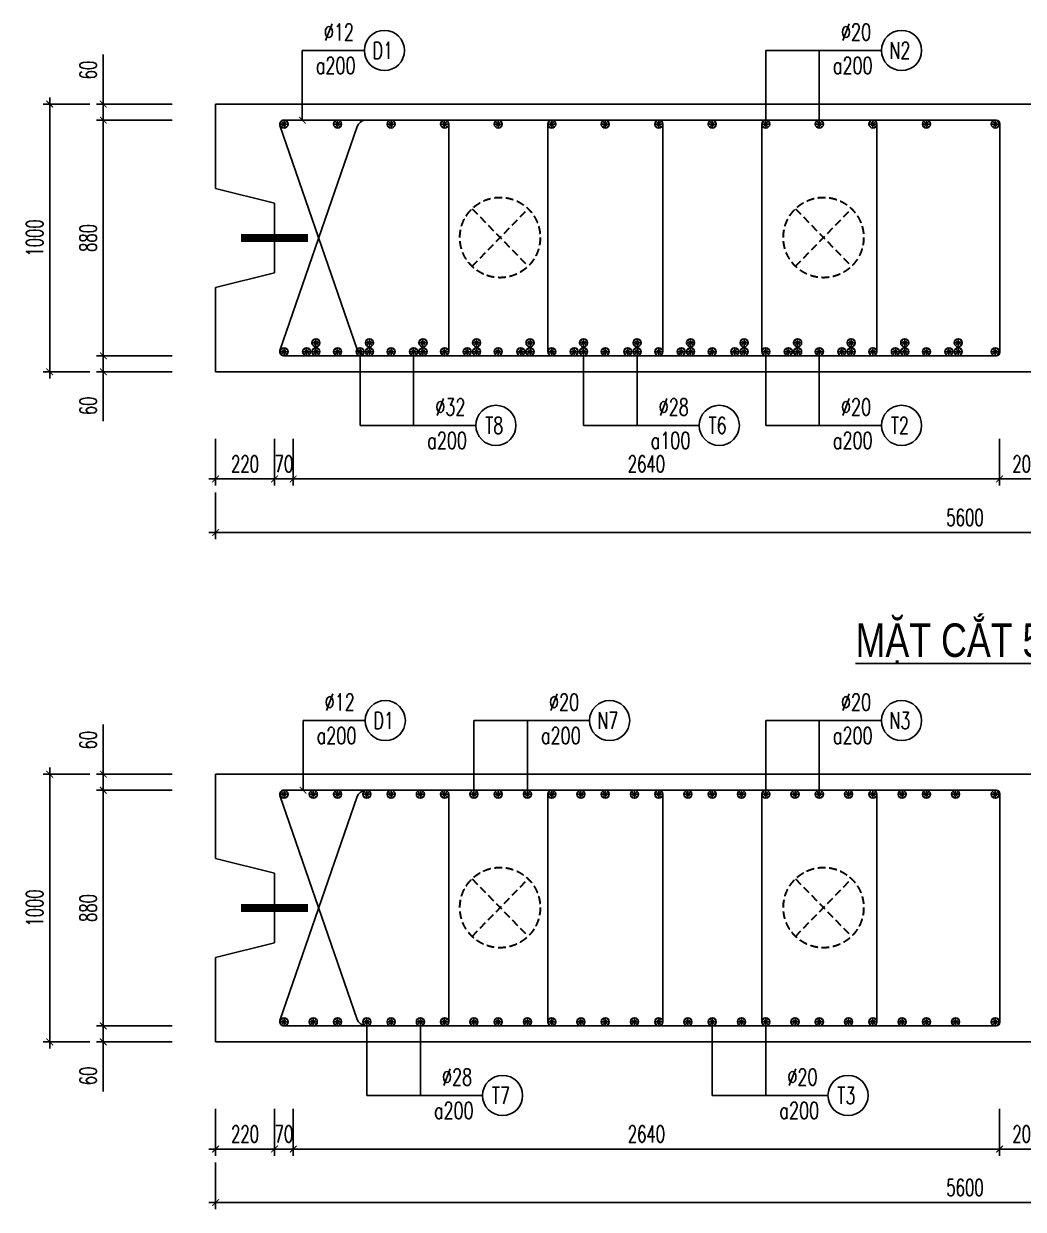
# Model space of a CAD drawing. Header units: millimetres. Extents: x -143483 to 1166745, y -1448440 to -1202244.
# Drawn here: x 76165 to 91106, y -1264091 to -1246380 of the extents above; entities that cross this region are included whole.
import ezdxf
from ezdxf.enums import TextEntityAlignment as Align

# ---------------------------------------------------------------- set-up
doc = ezdxf.new("R2010")
doc.units = ezdxf.units.MM
doc.header["$LTSCALE"] = 30
doc.header["$PDMODE"] = 3
doc.linetypes.add('DASHED', pattern=[19.05, 12.7, -6.35])
doc.layers.get('0').update_dxf_attribs({"lineweight": 9})
doc.layers.get('Defpoints').update_dxf_attribs({"lineweight": 9})
for name, color, linetype in [('ccu11-Cotthep', 9, 'Continuous'), ('ccu11-Dim', 8, 'Continuous'), ('ccu11-Text', 31, 'Continuous'), ('ccu11-Thay', 7, 'Continuous'), ('ccu11-Thep', 4, 'Continuous'), ('ccu11-Thep doc', 4, 'Continuous'), ('ccu11-Thepdai', 6, 'Continuous')]:
    doc.layers.add(name, color=color, linetype=linetype)
doc.layers.add('ccu11-Khuat', color=9, linetype='DASHED', lineweight=30)
doc.layers.add('Vicom_thep doc', color=1, linetype='Continuous', lineweight=35)
doc.styles.add('ccu11-dim', font='vnsimli.shx', dxfattribs={"width": 0.65, "bigfont": 'bigfont.shx'})
doc.styles.add('ccu11-VnAvH-B', font='VHAVANB.TTF')
doc.styles.add('ccu11-vnsimple', font='vnsimple.shx', dxfattribs={"bigfont": 'bigfont.shx'})
doc.styles.add('ccu11_simli', font='vnsimli.shx', dxfattribs={"width": 0.8})
doc.dimstyles.new('ccu11-100', dxfattribs={"dimscale": 100, "dimtxt": 2.5, "dimasz": 1, "dimexe": 1, "dimexo": 2, "dimgap": 1, "dimtad": 1, "dimdec": 0, "dimdsep": 46, "dimtxsty": 'ccu11-dim', "dimblk": 'ARCHTICK', "dimcen": -1, "dimdle": 1, "dimclrd": 256, "dimclre": 256, "dimclrt": 3, "dimadec": 0, "dimazin": 2, "dimtfac": 0.1, "dimtdec": 0, "dimtmove": 0, "dimatfit": 1, "dimldrblk": 'ARCHTICK', "dimfxl": 0, "dimtvp": 0.833333, "dimtolj": 1, "dimtzin": 12, "dimarcsym": 0})
doc.dimstyles.new('ccu11-100x4', dxfattribs={"dimscale": 100, "dimtxt": 2.5, "dimasz": 1, "dimexe": 1, "dimexo": 2, "dimgap": 1, "dimtad": 1, "dimdec": 0, "dimlfac": 0.25, "dimdsep": 46, "dimtxsty": 'ccu11-dim', "dimblk": 'ARCHTICK', "dimcen": -1, "dimdle": 1, "dimclrd": 256, "dimclre": 256, "dimclrt": 3, "dimadec": 0, "dimazin": 2, "dimtfac": 0.1, "dimtdec": 0, "dimtmove": 0, "dimatfit": 1, "dimldrblk": 'ARCHTICK', "dimfxl": 0, "dimtvp": 0.833333, "dimtolj": 1, "dimtzin": 12, "dimarcsym": 0})

# ---------------------------------------------------------------- blocks, each defined once
blk = doc.blocks.new('_ARCHTICK')
at = {"color": 0, "linetype": 'ByBlock', "const_width": 0.15}
blk.add_lwpolyline([(-0.5, -0.5), (0.5, 0.5)], dxfattribs=at)
blk = doc.blocks.new('*D2368')
at = {"layer": 'ccu11-Dim', "linetype": 'ByBlock', "lineweight": -2, "ltscale": 30, "transparency": 16777216}
for p, q in [((77354, -1247581), (77354, -1246841)), ((78382, -1247581), (77254, -1247581)), ((77354, -1247821), (77354, -1247581)), ((78382, -1247821), (77254, -1247821)), ((77354, -1247821), (77354, -1247921))]:
    blk.add_line(p, q, dxfattribs=at)
at = {"layer": 'Defpoints', "color": 0, "linetype": 'ByBlock', "ltscale": 30, "transparency": 16777216}
for p in [(78582, -1247581), (77354, -1247821), (78582, -1247821)]:
    blk.add_point(p, dxfattribs=at)
at = {"layer": 'ccu11-Dim', "linetype": 'ByBlock', "lineweight": -2, "ltscale": 30, "transparency": 16777216, "xscale": 100, "yscale": 100, "zscale": 100}
for p, rotation in [((77354, -1247581), 270), ((77354, -1247821), 90)]:
    blk.add_blockref('_ARCHTICK', p, dxfattribs=dict(at, rotation=rotation))
at = {"layer": 'ccu11-Dim', "color": 3, "linetype": 'ByBlock', "ltscale": 30, "transparency": 16777216, "insert": (77129, -1247073), "char_height": 250, "attachment_point": 5, "rotation": 90, "style": 'ccu11-dim'}
blk.add_mtext('\\A1;60', dxfattribs=at)
blk = doc.blocks.new('*D2369')
at = {"layer": 'ccu11-Dim', "linetype": 'ByBlock', "lineweight": -2, "ltscale": 30, "transparency": 16777216}
for p, q in [((78382, -1247821), (77254, -1247821)), ((77354, -1247721), (77354, -1251441)), ((78382, -1251341), (77254, -1251341))]:
    blk.add_line(p, q, dxfattribs=at)
at = {"layer": 'Defpoints', "color": 0, "linetype": 'ByBlock', "ltscale": 30, "transparency": 16777216}
for p in [(78582, -1247821), (77354, -1251341), (78582, -1251341)]:
    blk.add_point(p, dxfattribs=at)
at = {"layer": 'ccu11-Dim', "linetype": 'ByBlock', "lineweight": -2, "ltscale": 30, "transparency": 16777216, "xscale": 100, "yscale": 100, "zscale": 100}
for p, rotation in [((77354, -1247821), 90), ((77354, -1251341), 270)]:
    blk.add_blockref('_ARCHTICK', p, dxfattribs=dict(at, rotation=rotation))
at = {"layer": 'ccu11-Dim', "color": 3, "linetype": 'ByBlock', "ltscale": 30, "transparency": 16777216, "insert": (77129, -1249581), "char_height": 250, "attachment_point": 5, "rotation": 90, "style": 'ccu11-dim'}
blk.add_mtext('\\A1;880', dxfattribs=at)
blk = doc.blocks.new('*D2370')
at = {"layer": 'ccu11-Dim', "linetype": 'ByBlock', "lineweight": -2, "ltscale": 30, "transparency": 16777216}
for p, q in [((77354, -1251341), (77354, -1251241)), ((78382, -1251341), (77254, -1251341)), ((77354, -1251341), (77354, -1251581)), ((78382, -1251581), (77254, -1251581)), ((77354, -1251581), (77354, -1252320))]:
    blk.add_line(p, q, dxfattribs=at)
at = {"layer": 'Defpoints', "color": 0, "linetype": 'ByBlock', "ltscale": 30, "transparency": 16777216}
for p in [(77354, -1251341), (78582, -1251341), (78582, -1251581)]:
    blk.add_point(p, dxfattribs=at)
at = {"layer": 'ccu11-Dim', "linetype": 'ByBlock', "lineweight": -2, "ltscale": 30, "transparency": 16777216, "xscale": 100, "yscale": 100, "zscale": 100}
for p, rotation in [((77354, -1251341), 270), ((77354, -1251581), 90)]:
    blk.add_blockref('_ARCHTICK', p, dxfattribs=dict(at, rotation=rotation))
at = {"layer": 'ccu11-Dim', "color": 3, "linetype": 'ByBlock', "ltscale": 30, "transparency": 16777216, "insert": (77129, -1252089), "char_height": 250, "attachment_point": 5, "rotation": 90, "style": 'ccu11-dim'}
blk.add_mtext('\\A1;60', dxfattribs=at)
blk = doc.blocks.new('*D2371')
at = {"layer": 'ccu11-Dim', "linetype": 'ByBlock', "lineweight": -2, "ltscale": 30, "transparency": 16777216}
for p, q in [((76554, -1247481), (76554, -1251681)), ((77154, -1247581), (76454, -1247581)), ((77154, -1251581), (76454, -1251581))]:
    blk.add_line(p, q, dxfattribs=at)
at = {"layer": 'Defpoints', "color": 0, "linetype": 'ByBlock', "ltscale": 30, "transparency": 16777216}
for p in [(77354, -1247581), (76554, -1251581), (77354, -1251581)]:
    blk.add_point(p, dxfattribs=at)
at = {"layer": 'ccu11-Dim', "linetype": 'ByBlock', "lineweight": -2, "ltscale": 30, "transparency": 16777216, "xscale": 100, "yscale": 100, "zscale": 100}
for p, rotation in [((76554, -1247581), 90), ((76554, -1251581), 270)]:
    blk.add_blockref('_ARCHTICK', p, dxfattribs=dict(at, rotation=rotation))
at = {"layer": 'ccu11-Dim', "color": 3, "linetype": 'ByBlock', "ltscale": 30, "transparency": 16777216, "insert": (76329, -1249581), "char_height": 250, "attachment_point": 5, "rotation": 90, "style": 'ccu11-dim'}
blk.add_mtext('\\A1;1000', dxfattribs=at)
blk = doc.blocks.new('*D2373')
at = {"layer": 'ccu11-Dim', "linetype": 'ByBlock', "lineweight": -2, "ltscale": 30, "transparency": 16777216}
for p, q in [((79034, -1253381), (79034, -1254081)), ((101434, -1253381), (101434, -1254081)), ((78934, -1253981), (101534, -1253981))]:
    blk.add_line(p, q, dxfattribs=at)
at = {"layer": 'Defpoints', "color": 0, "linetype": 'ByBlock', "ltscale": 30, "transparency": 16777216}
for p in [(79034, -1253181), (101434, -1253181), (101434, -1253981)]:
    blk.add_point(p, dxfattribs=at)
at = {"layer": 'ccu11-Dim', "linetype": 'ByBlock', "lineweight": -2, "ltscale": 30, "transparency": 16777216, "xscale": 100, "yscale": 100, "zscale": 100, "rotation": 180}
blk.add_blockref('_ARCHTICK', (79034, -1253981), dxfattribs=at)
at = {"layer": 'ccu11-Dim', "linetype": 'ByBlock', "lineweight": -2, "ltscale": 30, "transparency": 16777216, "xscale": 100, "yscale": 100, "zscale": 100}
blk.add_blockref('_ARCHTICK', (101434, -1253981), dxfattribs=at)
at = {"layer": 'ccu11-Dim', "color": 3, "linetype": 'ByBlock', "ltscale": 30, "transparency": 16777216, "insert": (90234, -1253756), "char_height": 250, "attachment_point": 5, "style": 'ccu11-dim'}
blk.add_mtext('\\A1;5600', dxfattribs=at)
blk = doc.blocks.new('*D2375')
at = {"layer": 'ccu11-Dim', "linetype": 'ByBlock', "lineweight": -2, "ltscale": 30, "transparency": 16777216}
for p, q in [((90752, -1252581), (90752, -1253281)), ((91552, -1252581), (91552, -1253281)), ((90652, -1253181), (91652, -1253181))]:
    blk.add_line(p, q, dxfattribs=at)
at = {"layer": 'Defpoints', "color": 0, "linetype": 'ByBlock', "ltscale": 30, "transparency": 16777216}
for p in [(90752, -1252381), (91552, -1252381), (91552, -1253181)]:
    blk.add_point(p, dxfattribs=at)
at = {"layer": 'ccu11-Dim', "linetype": 'ByBlock', "lineweight": -2, "ltscale": 30, "transparency": 16777216, "xscale": 100, "yscale": 100, "zscale": 100, "rotation": 180}
blk.add_blockref('_ARCHTICK', (90752, -1253181), dxfattribs=at)
at = {"layer": 'ccu11-Dim', "linetype": 'ByBlock', "lineweight": -2, "ltscale": 30, "transparency": 16777216, "xscale": 100, "yscale": 100, "zscale": 100}
blk.add_blockref('_ARCHTICK', (91552, -1253181), dxfattribs=at)
at = {"layer": 'ccu11-Dim', "color": 3, "linetype": 'ByBlock', "ltscale": 30, "transparency": 16777216, "insert": (91152, -1252956), "char_height": 250, "attachment_point": 5, "style": 'ccu11-dim'}
blk.add_mtext('\\A1;200', dxfattribs=at)
blk = doc.blocks.new('SHD')
at = {"layer": 'ccu11-Cotthep'}
blk.add_circle((300, 0), 300, dxfattribs=at)
at = {"layer": 'ccu11-Cotthep', "color": 31, "style": 'ccu11_simli', "width": 0.8}
blk.add_attdef('DK', text='', height=250, dxfattribs=at).set_placement((-101, 65), align=Align.BOTTOM_RIGHT)
blk.add_attdef('KH', text='', height=250, dxfattribs=at).set_placement((300, 0), align=Align.MIDDLE)
blk.add_attdef('KC', text='', height=250, dxfattribs=at).set_placement((-101, -142), align=Align.TOP_RIGHT)
blk = doc.blocks.new('ccu11_block_thep')
at = {"layer": 'ccu11-Thep', "color": 3}
for p, q in [((-0.4, 0), (0.4, 0)), ((-0.28, 0.28), (0.28, -0.28)), ((0.28, 0.28), (-0.28, -0.28)), ((0, 0.4), (0, -0.4))]:
    blk.add_line(p, q, dxfattribs=at)
at = {"layer": 'ccu11-Thep', "color": 1, "const_width": 0.0667}
blk.add_lwpolyline([(-0.4, 0, 1), (0.4, 0, 1), (-0.4, 0, 1)], format="xyb", dxfattribs=at)
at = {"layer": 'ccu11-Thep', "color": 1}
blk.add_circle((0, 0), 0.4, dxfattribs=at)
blk = doc.blocks.new('*U2181')
at = {"layer": 'Vicom_thep doc', "xscale": -150, "yscale": 150, "zscale": 150, "rotation": 180}
blk.add_blockref('ccu11_block_thep', (0, 0), dxfattribs=at)
blk = doc.blocks.new('*U2182')
at = {"layer": 'ccu11-Thep doc', "color": 0, "linetype": 'ByBlock', "lineweight": -2, "transparency": 16777216}
for p in [(0, 0), (800, 0), (1600, 0), (2400, 0), (3200, 0), (4000, 0), (4800, 0), (5600, 0), (6400, 0), (7200, 0), (8000, 0), (8800, 0), (9600, 0)]:
    blk.add_blockref('*U2181', p, dxfattribs=at)
blk = doc.blocks.new('*U2161')
at = {"layer": 'Vicom_thep doc', "xscale": -150, "yscale": 150, "zscale": 150, "rotation": 180}
blk.add_blockref('ccu11_block_thep', (0, 0), dxfattribs=at)
blk = doc.blocks.new('*U2162')
at = {"layer": 'ccu11-Thep doc', "color": 0, "linetype": 'ByBlock', "lineweight": -2, "transparency": 16777216}
for p in [(0, 0), (800, 0), (1600, 0), (2400, 0), (3200, 0), (4000, 0), (4800, 0), (5600, 0), (6400, 0), (7200, 0), (8000, 0), (8800, 0), (9600, 0)]:
    blk.add_blockref('*U2161', p, dxfattribs=at)
blk = doc.blocks.new('*D2346')
at = {"layer": 'ccu11-Dim', "linetype": 'ByBlock', "lineweight": -2, "ltscale": 30, "transparency": 16777216}
for p, q in [((77354, -1257591), (77354, -1256851)), ((78382, -1257591), (77254, -1257591)), ((77354, -1257831), (77354, -1257591)), ((78382, -1257831), (77254, -1257831)), ((77354, -1257831), (77354, -1257931))]:
    blk.add_line(p, q, dxfattribs=at)
at = {"layer": 'Defpoints', "color": 0, "linetype": 'ByBlock', "ltscale": 30, "transparency": 16777216}
for p in [(78582, -1257591), (77354, -1257831), (78582, -1257831)]:
    blk.add_point(p, dxfattribs=at)
at = {"layer": 'ccu11-Dim', "linetype": 'ByBlock', "lineweight": -2, "ltscale": 30, "transparency": 16777216, "xscale": 100, "yscale": 100, "zscale": 100}
for p, rotation in [((77354, -1257591), 270), ((77354, -1257831), 90)]:
    blk.add_blockref('_ARCHTICK', p, dxfattribs=dict(at, rotation=rotation))
at = {"layer": 'ccu11-Dim', "color": 3, "linetype": 'ByBlock', "ltscale": 30, "transparency": 16777216, "insert": (77129, -1257083), "char_height": 250, "attachment_point": 5, "rotation": 90, "style": 'ccu11-dim'}
blk.add_mtext('\\A1;60', dxfattribs=at)
blk = doc.blocks.new('*D2347')
at = {"layer": 'ccu11-Dim', "linetype": 'ByBlock', "lineweight": -2, "ltscale": 30, "transparency": 16777216}
for p, q in [((77354, -1257731), (77354, -1261451)), ((78382, -1257831), (77254, -1257831)), ((78382, -1261351), (77254, -1261351))]:
    blk.add_line(p, q, dxfattribs=at)
at = {"layer": 'Defpoints', "color": 0, "linetype": 'ByBlock', "ltscale": 30, "transparency": 16777216}
for p in [(78582, -1257831), (77354, -1261351), (78582, -1261351)]:
    blk.add_point(p, dxfattribs=at)
at = {"layer": 'ccu11-Dim', "linetype": 'ByBlock', "lineweight": -2, "ltscale": 30, "transparency": 16777216, "xscale": 100, "yscale": 100, "zscale": 100}
for p, rotation in [((77354, -1257831), 90), ((77354, -1261351), 270)]:
    blk.add_blockref('_ARCHTICK', p, dxfattribs=dict(at, rotation=rotation))
at = {"layer": 'ccu11-Dim', "color": 3, "linetype": 'ByBlock', "ltscale": 30, "transparency": 16777216, "insert": (77129, -1259591), "char_height": 250, "attachment_point": 5, "rotation": 90, "style": 'ccu11-dim'}
blk.add_mtext('\\A1;880', dxfattribs=at)
blk = doc.blocks.new('*D2348')
at = {"layer": 'ccu11-Dim', "linetype": 'ByBlock', "lineweight": -2, "ltscale": 30, "transparency": 16777216}
for p, q in [((78382, -1261351), (77254, -1261351)), ((77354, -1261351), (77354, -1261251)), ((77354, -1261351), (77354, -1261591)), ((78382, -1261591), (77254, -1261591)), ((77354, -1261591), (77354, -1262330))]:
    blk.add_line(p, q, dxfattribs=at)
at = {"layer": 'Defpoints', "color": 0, "linetype": 'ByBlock', "ltscale": 30, "transparency": 16777216}
for p in [(77354, -1261351), (78582, -1261351), (78582, -1261591)]:
    blk.add_point(p, dxfattribs=at)
at = {"layer": 'ccu11-Dim', "linetype": 'ByBlock', "lineweight": -2, "ltscale": 30, "transparency": 16777216, "xscale": 100, "yscale": 100, "zscale": 100}
for p, rotation in [((77354, -1261351), 270), ((77354, -1261591), 90)]:
    blk.add_blockref('_ARCHTICK', p, dxfattribs=dict(at, rotation=rotation))
at = {"layer": 'ccu11-Dim', "color": 3, "linetype": 'ByBlock', "ltscale": 30, "transparency": 16777216, "insert": (77129, -1262098), "char_height": 250, "attachment_point": 5, "rotation": 90, "style": 'ccu11-dim'}
blk.add_mtext('\\A1;60', dxfattribs=at)
blk = doc.blocks.new('*D2349')
at = {"layer": 'ccu11-Dim', "linetype": 'ByBlock', "lineweight": -2, "ltscale": 30, "transparency": 16777216}
for p, q in [((77154, -1257591), (76454, -1257591)), ((76554, -1257491), (76554, -1261691)), ((77154, -1261591), (76454, -1261591))]:
    blk.add_line(p, q, dxfattribs=at)
at = {"layer": 'Defpoints', "color": 0, "linetype": 'ByBlock', "ltscale": 30, "transparency": 16777216}
for p in [(77354, -1257591), (76554, -1261591), (77354, -1261591)]:
    blk.add_point(p, dxfattribs=at)
at = {"layer": 'ccu11-Dim', "linetype": 'ByBlock', "lineweight": -2, "ltscale": 30, "transparency": 16777216, "xscale": 100, "yscale": 100, "zscale": 100}
for p, rotation in [((76554, -1257591), 90), ((76554, -1261591), 270)]:
    blk.add_blockref('_ARCHTICK', p, dxfattribs=dict(at, rotation=rotation))
at = {"layer": 'ccu11-Dim', "color": 3, "linetype": 'ByBlock', "ltscale": 30, "transparency": 16777216, "insert": (76329, -1259591), "char_height": 250, "attachment_point": 5, "rotation": 90, "style": 'ccu11-dim'}
blk.add_mtext('\\A1;1000', dxfattribs=at)
blk = doc.blocks.new('*D2351')
at = {"layer": 'ccu11-Dim', "linetype": 'ByBlock', "lineweight": -2, "ltscale": 30, "transparency": 16777216}
for p, q in [((79034, -1263391), (79034, -1264091)), ((101434, -1263391), (101434, -1264091)), ((78934, -1263991), (101534, -1263991))]:
    blk.add_line(p, q, dxfattribs=at)
at = {"layer": 'Defpoints', "color": 0, "linetype": 'ByBlock', "ltscale": 30, "transparency": 16777216}
for p in [(79034, -1263191), (101434, -1263191), (101434, -1263991)]:
    blk.add_point(p, dxfattribs=at)
at = {"layer": 'ccu11-Dim', "linetype": 'ByBlock', "lineweight": -2, "ltscale": 30, "transparency": 16777216, "xscale": 100, "yscale": 100, "zscale": 100, "rotation": 180}
blk.add_blockref('_ARCHTICK', (79034, -1263991), dxfattribs=at)
at = {"layer": 'ccu11-Dim', "linetype": 'ByBlock', "lineweight": -2, "ltscale": 30, "transparency": 16777216, "xscale": 100, "yscale": 100, "zscale": 100}
blk.add_blockref('_ARCHTICK', (101434, -1263991), dxfattribs=at)
at = {"layer": 'ccu11-Dim', "color": 3, "linetype": 'ByBlock', "ltscale": 30, "transparency": 16777216, "insert": (90234, -1263766), "char_height": 250, "attachment_point": 5, "style": 'ccu11-dim'}
blk.add_mtext('\\A1;5600', dxfattribs=at)
blk = doc.blocks.new('*D2353')
at = {"layer": 'ccu11-Dim', "linetype": 'ByBlock', "lineweight": -2, "ltscale": 30, "transparency": 16777216}
for p, q in [((90752, -1262591), (90752, -1263291)), ((91552, -1262591), (91552, -1263291)), ((90652, -1263191), (91652, -1263191))]:
    blk.add_line(p, q, dxfattribs=at)
at = {"layer": 'Defpoints', "color": 0, "linetype": 'ByBlock', "ltscale": 30, "transparency": 16777216}
for p in [(90752, -1262391), (91552, -1262391), (91552, -1263191)]:
    blk.add_point(p, dxfattribs=at)
at = {"layer": 'ccu11-Dim', "linetype": 'ByBlock', "lineweight": -2, "ltscale": 30, "transparency": 16777216, "xscale": 100, "yscale": 100, "zscale": 100, "rotation": 180}
blk.add_blockref('_ARCHTICK', (90752, -1263191), dxfattribs=at)
at = {"layer": 'ccu11-Dim', "linetype": 'ByBlock', "lineweight": -2, "ltscale": 30, "transparency": 16777216, "xscale": 100, "yscale": 100, "zscale": 100}
blk.add_blockref('_ARCHTICK', (91552, -1263191), dxfattribs=at)
at = {"layer": 'ccu11-Dim', "color": 3, "linetype": 'ByBlock', "ltscale": 30, "transparency": 16777216, "insert": (91152, -1262966), "char_height": 250, "attachment_point": 5, "style": 'ccu11-dim'}
blk.add_mtext('\\A1;200', dxfattribs=at)
blk = doc.blocks.new('*U2169')
at = {"layer": 'Vicom_thep doc', "xscale": -150, "yscale": 150, "zscale": 150, "rotation": 180}
blk.add_blockref('ccu11_block_thep', (0, 0), dxfattribs=at)
blk = doc.blocks.new('*U2170')
at = {"layer": 'ccu11-Thep doc', "color": 0, "linetype": 'ByBlock', "lineweight": -2, "transparency": 16777216}
for p in [(0, 0), (800, 0), (1600, 0), (2400, 0), (3200, 0), (4000, 0), (4800, 0), (5600, 0), (6400, 0), (7200, 0), (8000, 0), (8800, 0), (9600, 0)]:
    blk.add_blockref('*U2169', p, dxfattribs=at)
blk = doc.blocks.new('*U2185')
at = {"layer": 'Vicom_thep doc', "xscale": -150, "yscale": 150, "zscale": 150, "rotation": 180}
blk.add_blockref('ccu11_block_thep', (0, 0), dxfattribs=at)
blk = doc.blocks.new('*U2186')
at = {"layer": 'ccu11-Thep doc', "color": 0, "linetype": 'ByBlock', "lineweight": -2, "transparency": 16777216}
for p in [(0, 0), (800, 0), (1600, 0), (2400, 0), (3200, 0), (4000, 0), (4800, 0), (5600, 0), (6400, 0), (7200, 0), (8000, 0), (8800, 0), (9600, 0)]:
    blk.add_blockref('*U2185', p, dxfattribs=at)
blk = doc.blocks.new('*U2205')
at = {"layer": 'Vicom_thep doc', "xscale": -150, "yscale": 150, "zscale": 150, "rotation": 180}
blk.add_blockref('ccu11_block_thep', (0, 0), dxfattribs=at)
blk = doc.blocks.new('*U2206')
at = {"layer": 'ccu11-Thep doc', "color": 0, "linetype": 'ByBlock', "lineweight": -2, "transparency": 16777216}
for p in [(0, 0), (800, 0), (1600, 0), (2400, 0), (3200, 0), (4000, 0), (4800, 0), (5600, 0), (6400, 0), (7200, 0), (8000, 0), (8800, 0), (9600, 0)]:
    blk.add_blockref('*U2205', p, dxfattribs=at)
blk = doc.blocks.new('MCT')
at = {"ltscale": 0.005}
for p, q in [((-0.49, 0), (0.49, 0)), ((0.35, -0.35), (-0.35, 0.35)), ((-0.35, -0.35), (0.35, 0.35)), ((0, -0.49), (0, 0.49))]:
    blk.add_line(p, q, dxfattribs=at)
blk.add_circle((0, 0), 0.492, dxfattribs=at)
blk = doc.blocks.new('*U1569')
at = {"layer": 'ccu11-Thep doc', "xscale": -121.9200000001001, "yscale": 121.9200000001001, "zscale": 121.92, "rotation": 270}
blk.add_blockref('MCT', (0, 0), dxfattribs=at)
blk = doc.blocks.new('*U1570')
at = {"layer": 'ccu11-Thep doc', "color": 0, "linetype": 'ByBlock', "lineweight": -2, "transparency": 16777216}
for p in [(0, 0), (800, 0), (1600, 0), (2400, 0), (3200, 0), (4000, 0), (4800, 0), (5600, 0), (6400, 0), (7200, 0), (8000, 0), (8800, 0), (9600, 0)]:
    blk.add_blockref('*U1569', p, dxfattribs=at)
blk = doc.blocks.new('*U1571')
at = {"layer": 'ccu11-Thep doc', "xscale": -121.9200000001001, "yscale": 121.9200000001001, "zscale": 121.92, "rotation": 270}
blk.add_blockref('MCT', (0, 0), dxfattribs=at)
blk = doc.blocks.new('*U1572')
at = {"layer": 'ccu11-Thep doc', "color": 0, "linetype": 'ByBlock', "lineweight": -2, "transparency": 16777216}
for p in [(0, 0), (800, 0), (1600, 0), (2400, 0), (3200, 0), (4000, 0), (4800, 0), (5600, 0), (6400, 0), (7200, 0), (8000, 0), (8800, 0), (9600, 0)]:
    blk.add_blockref('*U1571', p, dxfattribs=at)
blk = doc.blocks.new('*U1554')
at = {"layer": 'ccu11-Thep doc', "xscale": -121.9200000001001, "yscale": 121.9200000001001, "zscale": 121.92, "rotation": 270}
blk.add_blockref('MCT', (0, 0), dxfattribs=at)
blk = doc.blocks.new('*U1555')
at = {"layer": 'ccu11-Thep doc', "color": 0, "linetype": 'ByBlock', "lineweight": -2, "transparency": 16777216}
for p in [(0, 0), (800, 0), (1600, 0), (2400, 0), (3200, 0), (4000, 0), (4800, 0), (5600, 0), (6400, 0), (7200, 0), (8000, 0), (8800, 0), (9600, 0)]:
    blk.add_blockref('*U1554', p, dxfattribs=at)
blk = doc.blocks.new('*U1556')
at = {"layer": 'ccu11-Thep doc', "xscale": -121.9200000001001, "yscale": 121.9200000001001, "zscale": 121.92, "rotation": 270}
blk.add_blockref('MCT', (0, 0), dxfattribs=at)
blk = doc.blocks.new('*U1557')
at = {"layer": 'ccu11-Thep doc', "color": 0, "linetype": 'ByBlock', "lineweight": -2, "transparency": 16777216}
for p in [(0, 0), (800, 0), (1600, 0), (2400, 0), (3200, 0), (4000, 0), (4800, 0), (5600, 0), (6400, 0), (7200, 0), (8000, 0), (8800, 0), (9600, 0)]:
    blk.add_blockref('*U1556', p, dxfattribs=at)
blk = doc.blocks.new('*D2393')
at = {"layer": 'ccu11-Dim', "linetype": 'ByBlock', "lineweight": -2, "ltscale": 30, "transparency": 16777216}
for p, q in [((80194, -1252581), (80194, -1253281)), ((90752, -1252581), (90752, -1253281)), ((80094, -1253181), (90852, -1253181))]:
    blk.add_line(p, q, dxfattribs=at)
at = {"layer": 'Defpoints', "color": 0, "linetype": 'ByBlock', "ltscale": 30, "transparency": 16777216}
for p in [(80194, -1252381), (90752, -1252381), (90752, -1253181)]:
    blk.add_point(p, dxfattribs=at)
at = {"layer": 'ccu11-Dim', "linetype": 'ByBlock', "lineweight": -2, "ltscale": 30, "transparency": 16777216, "xscale": 100, "yscale": 100, "zscale": 100, "rotation": 180}
blk.add_blockref('_ARCHTICK', (80194, -1253181), dxfattribs=at)
at = {"layer": 'ccu11-Dim', "linetype": 'ByBlock', "lineweight": -2, "ltscale": 30, "transparency": 16777216, "xscale": 100, "yscale": 100, "zscale": 100}
blk.add_blockref('_ARCHTICK', (90752, -1253181), dxfattribs=at)
at = {"layer": 'ccu11-Dim', "color": 3, "linetype": 'ByBlock', "ltscale": 30, "transparency": 16777216, "insert": (85473, -1252956), "char_height": 250, "attachment_point": 5, "style": 'ccu11-dim'}
blk.add_mtext('\\A1;2640', dxfattribs=at)
blk = doc.blocks.new('*D2394')
at = {"layer": 'ccu11-Dim', "linetype": 'ByBlock', "lineweight": -2, "ltscale": 30, "transparency": 16777216}
for p, q in [((79034, -1252581), (79034, -1253281)), ((79914, -1252581), (79914, -1253281)), ((78934, -1253181), (80014, -1253181))]:
    blk.add_line(p, q, dxfattribs=at)
at = {"layer": 'Defpoints', "color": 0, "linetype": 'ByBlock', "ltscale": 30, "transparency": 16777216}
for p in [(79034, -1252381), (79914, -1252381), (79914, -1253181)]:
    blk.add_point(p, dxfattribs=at)
at = {"layer": 'ccu11-Dim', "linetype": 'ByBlock', "lineweight": -2, "ltscale": 30, "transparency": 16777216, "xscale": 100, "yscale": 100, "zscale": 100, "rotation": 180}
blk.add_blockref('_ARCHTICK', (79034, -1253181), dxfattribs=at)
at = {"layer": 'ccu11-Dim', "linetype": 'ByBlock', "lineweight": -2, "ltscale": 30, "transparency": 16777216, "xscale": 100, "yscale": 100, "zscale": 100}
blk.add_blockref('_ARCHTICK', (79914, -1253181), dxfattribs=at)
at = {"layer": 'ccu11-Dim', "color": 3, "linetype": 'ByBlock', "ltscale": 30, "transparency": 16777216, "insert": (79474, -1252956), "char_height": 250, "attachment_point": 5, "style": 'ccu11-dim'}
blk.add_mtext('\\A1;220', dxfattribs=at)
blk = doc.blocks.new('*D2395')
at = {"layer": 'ccu11-Dim', "linetype": 'ByBlock', "lineweight": -2, "ltscale": 30, "transparency": 16777216}
for p, q in [((79914, -1252581), (79914, -1253281)), ((80194, -1252581), (80194, -1253281)), ((79914, -1253181), (79814, -1253181)), ((79914, -1253181), (80194, -1253181)), ((80194, -1253181), (80294, -1253181))]:
    blk.add_line(p, q, dxfattribs=at)
at = {"layer": 'Defpoints', "color": 0, "linetype": 'ByBlock', "ltscale": 30, "transparency": 16777216}
for p in [(79914, -1252381), (80194, -1252381), (80194, -1253181)]:
    blk.add_point(p, dxfattribs=at)
at = {"layer": 'ccu11-Dim', "linetype": 'ByBlock', "lineweight": -2, "ltscale": 30, "transparency": 16777216, "xscale": 100, "yscale": 100, "zscale": 100}
blk.add_blockref('_ARCHTICK', (79914, -1253181), dxfattribs=at)
at = {"layer": 'ccu11-Dim', "linetype": 'ByBlock', "lineweight": -2, "ltscale": 30, "transparency": 16777216, "xscale": 100, "yscale": 100, "zscale": 100, "rotation": 180}
blk.add_blockref('_ARCHTICK', (80194, -1253181), dxfattribs=at)
at = {"layer": 'ccu11-Dim', "color": 3, "linetype": 'ByBlock', "ltscale": 30, "transparency": 16777216, "insert": (80054, -1252956), "char_height": 250, "attachment_point": 5, "style": 'ccu11-dim'}
blk.add_mtext('\\A1;70', dxfattribs=at)
blk = doc.blocks.new('*D2396')
at = {"layer": 'ccu11-Dim', "linetype": 'ByBlock', "lineweight": -2, "ltscale": 30, "transparency": 16777216}
for p, q in [((80194, -1262591), (80194, -1263291)), ((90752, -1262591), (90752, -1263291)), ((80094, -1263191), (90852, -1263191))]:
    blk.add_line(p, q, dxfattribs=at)
at = {"layer": 'Defpoints', "color": 0, "linetype": 'ByBlock', "ltscale": 30, "transparency": 16777216}
for p in [(80194, -1262391), (90752, -1262391), (90752, -1263191)]:
    blk.add_point(p, dxfattribs=at)
at = {"layer": 'ccu11-Dim', "linetype": 'ByBlock', "lineweight": -2, "ltscale": 30, "transparency": 16777216, "xscale": 100, "yscale": 100, "zscale": 100, "rotation": 180}
blk.add_blockref('_ARCHTICK', (80194, -1263191), dxfattribs=at)
at = {"layer": 'ccu11-Dim', "linetype": 'ByBlock', "lineweight": -2, "ltscale": 30, "transparency": 16777216, "xscale": 100, "yscale": 100, "zscale": 100}
blk.add_blockref('_ARCHTICK', (90752, -1263191), dxfattribs=at)
at = {"layer": 'ccu11-Dim', "color": 3, "linetype": 'ByBlock', "ltscale": 30, "transparency": 16777216, "insert": (85473, -1262966), "char_height": 250, "attachment_point": 5, "style": 'ccu11-dim'}
blk.add_mtext('\\A1;2640', dxfattribs=at)
blk = doc.blocks.new('*D2397')
at = {"layer": 'ccu11-Dim', "linetype": 'ByBlock', "lineweight": -2, "ltscale": 30, "transparency": 16777216}
for p, q in [((79034, -1262591), (79034, -1263291)), ((79914, -1262591), (79914, -1263291)), ((78934, -1263191), (80014, -1263191))]:
    blk.add_line(p, q, dxfattribs=at)
at = {"layer": 'Defpoints', "color": 0, "linetype": 'ByBlock', "ltscale": 30, "transparency": 16777216}
for p in [(79034, -1262391), (79914, -1262391), (79914, -1263191)]:
    blk.add_point(p, dxfattribs=at)
at = {"layer": 'ccu11-Dim', "linetype": 'ByBlock', "lineweight": -2, "ltscale": 30, "transparency": 16777216, "xscale": 100, "yscale": 100, "zscale": 100, "rotation": 180}
blk.add_blockref('_ARCHTICK', (79034, -1263191), dxfattribs=at)
at = {"layer": 'ccu11-Dim', "linetype": 'ByBlock', "lineweight": -2, "ltscale": 30, "transparency": 16777216, "xscale": 100, "yscale": 100, "zscale": 100}
blk.add_blockref('_ARCHTICK', (79914, -1263191), dxfattribs=at)
at = {"layer": 'ccu11-Dim', "color": 3, "linetype": 'ByBlock', "ltscale": 30, "transparency": 16777216, "insert": (79474, -1262966), "char_height": 250, "attachment_point": 5, "style": 'ccu11-dim'}
blk.add_mtext('\\A1;220', dxfattribs=at)
blk = doc.blocks.new('*D2398')
at = {"layer": 'ccu11-Dim', "linetype": 'ByBlock', "lineweight": -2, "ltscale": 30, "transparency": 16777216}
for p, q in [((79914, -1262591), (79914, -1263291)), ((80194, -1262591), (80194, -1263291)), ((79914, -1263191), (79814, -1263191)), ((79914, -1263191), (80194, -1263191)), ((80194, -1263191), (80294, -1263191))]:
    blk.add_line(p, q, dxfattribs=at)
at = {"layer": 'Defpoints', "color": 0, "linetype": 'ByBlock', "ltscale": 30, "transparency": 16777216}
for p in [(79914, -1262391), (80194, -1262391), (80194, -1263191)]:
    blk.add_point(p, dxfattribs=at)
at = {"layer": 'ccu11-Dim', "linetype": 'ByBlock', "lineweight": -2, "ltscale": 30, "transparency": 16777216, "xscale": 100, "yscale": 100, "zscale": 100}
blk.add_blockref('_ARCHTICK', (79914, -1263191), dxfattribs=at)
at = {"layer": 'ccu11-Dim', "linetype": 'ByBlock', "lineweight": -2, "ltscale": 30, "transparency": 16777216, "xscale": 100, "yscale": 100, "zscale": 100, "rotation": 180}
blk.add_blockref('_ARCHTICK', (80194, -1263191), dxfattribs=at)
at = {"layer": 'ccu11-Dim', "color": 3, "linetype": 'ByBlock', "ltscale": 30, "transparency": 16777216, "insert": (80054, -1262966), "char_height": 250, "attachment_point": 5, "style": 'ccu11-dim'}
blk.add_mtext('\\A1;70', dxfattribs=at)

msp = doc.modelspace()

# ---------------------------------------------------------------- linework, layer by layer
at = {"layer": 'ccu11-Khuat', "ltscale": 0.3}
for p, q in [((82865.99, -1249144.85), (83704.22, -1250003.55)), ((82865.99, -1250003.55), (83704.22, -1249144.85)), ((87700.78, -1249144.85), (88539.02, -1250003.55)), ((87700.78, -1250003.55), (88539.02, -1249144.85)), ((82865.99, -1259154.79), (83704.22, -1260013.49)), ((82865.99, -1260013.49), (83704.22, -1259154.79)), ((87700.78, -1259154.79), (88539.02, -1260013.49)), ((87700.78, -1260013.49), (88539.02, -1259154.79))]:
    msp.add_line(p, q, dxfattribs=at)
for centre in [(83285.11, -1249574.2), (88119.9, -1249574.2), (83285.11, -1259584.14), (88119.9, -1259584.14)]:
    msp.add_circle(centre, 600, dxfattribs=at)
at = {"layer": 'ccu11-Thay'}
for p, q in [((101433.78, -1247580.56), (79033.78, -1247580.56)), ((79033.78, -1247580.56), (79033.78, -1248840.56)), ((79033.78, -1248840.56), (79913.55, -1249060.56)), ((79913.55, -1249060.56), (79913.55, -1250100.56)), ((79913.55, -1250100.56), (79033.78, -1250320.56)), ((79033.78, -1250320.56), (79033.78, -1251580.56)), ((79033.78, -1251580.56), (101433.78, -1251580.56)), ((101433.78, -1257590.5), (79033.78, -1257590.5)), ((79033.78, -1257590.5), (79033.78, -1258850.5)), ((79033.78, -1258850.5), (79913.55, -1259070.5)), ((79913.55, -1259070.5), (79913.55, -1260110.5)), ((79913.55, -1260110.5), (79033.78, -1260330.5)), ((79033.78, -1260330.5), (79033.78, -1261590.5)), ((79033.78, -1261590.5), (101433.78, -1261590.5))]:
    msp.add_line(p, q, dxfattribs=at)
at = {"layer": 'ccu11-Thep', "const_width": 120}
for points in [[(79413.31, -1249580.56), (80413.31, -1249580.56)], [(80413.78, -1249580.56), (79413.78, -1249580.56)], [(79413.31, -1259590.5), (80413.31, -1259590.5)], [(80413.78, -1259590.5), (79413.78, -1259590.5)]]:
    msp.add_lwpolyline(points, dxfattribs=at)
at = {"layer": 'ccu11-Thepdai'}
for points in [[(81981.98, -1247820.56), (81261.51, -1247820.56, 0.23620228), (81149.75, -1247913.31), (79995.87, -1251260.06, 0.5204497), (80052.26, -1251340.56), (90703.78, -1251340.56, 0.41421356), (90753.78, -1251290.56), (90753.78, -1247870.56, 0.41421356), (90703.78, -1247820.56), (80052.26, -1247820.56, 0.5204497), (79995.87, -1247901.06), (81149.75, -1251247.81, 0.23620228), (81261.51, -1251340.56), (81981.98, -1251340.56)], [(82038.78, -1247820.56), (82458.78, -1247820.56, -0.41421356), (82518.78, -1247880.56), (82518.78, -1251280.56, -0.41421356), (82458.78, -1251340.56), (82038.78, -1251340.56)], [(84478.78, -1247820.56), (84058.78, -1247820.56, 0.41421356), (83998.78, -1247880.56), (83998.78, -1251280.56, 0.41421356), (84058.78, -1251340.56), (84478.78, -1251340.56)], [(85238.78, -1247820.56), (85658.78, -1247820.56, -0.41421356), (85718.78, -1247880.56), (85718.78, -1251280.56, -0.41421356), (85658.78, -1251340.56), (85238.78, -1251340.56)], [(87678.78, -1247820.56), (87258.78, -1247820.56, 0.41421356), (87198.78, -1247880.56), (87198.78, -1251280.56, 0.41421356), (87258.78, -1251340.56), (87678.78, -1251340.56)], [(88438.78, -1247820.56), (88858.78, -1247820.56, -0.41421356), (88918.78, -1247880.56), (88918.78, -1251280.56, -0.41421356), (88858.78, -1251340.56), (88438.78, -1251340.56)], [(81981.98, -1257830.5), (81261.51, -1257830.5, 0.23620228), (81149.75, -1257923.25), (79995.87, -1261270, 0.5204497), (80052.26, -1261350.5), (90703.78, -1261350.5, 0.41421356), (90753.78, -1261300.5), (90753.78, -1257880.5, 0.41421356), (90703.78, -1257830.5), (80052.26, -1257830.5, 0.5204497), (79995.87, -1257911), (81149.75, -1261257.75, 0.23620228), (81261.51, -1261350.5), (81981.98, -1261350.5)], [(82038.78, -1257830.5), (82458.78, -1257830.5, -0.41421356), (82518.78, -1257890.5), (82518.78, -1261290.5, -0.41421356), (82458.78, -1261350.5), (82038.78, -1261350.5)], [(84478.78, -1257830.5), (84058.78, -1257830.5, 0.41421356), (83998.78, -1257890.5), (83998.78, -1261290.5, 0.41421356), (84058.78, -1261350.5), (84478.78, -1261350.5)], [(85238.78, -1257830.5), (85658.78, -1257830.5, -0.41421356), (85718.78, -1257890.5), (85718.78, -1261290.5, -0.41421356), (85658.78, -1261350.5), (85238.78, -1261350.5)], [(87678.78, -1257830.5), (87258.78, -1257830.5, 0.41421356), (87198.78, -1257890.5), (87198.78, -1261290.5, 0.41421356), (87258.78, -1261350.5), (87678.78, -1261350.5)], [(88438.78, -1257830.5), (88858.78, -1257830.5, -0.41421356), (88918.78, -1257890.5), (88918.78, -1261290.5, -0.41421356), (88858.78, -1261350.5), (88438.78, -1261350.5)]]:
    msp.add_lwpolyline(points, format="xyb", dxfattribs=at)

# ---------------------------------------------------------------- block references
at = {"layer": 'ccu11-Cotthep'}
ref = msp.add_blockref('SHD', (81257.32, -1246780.2), dxfattribs=at)
ref.add_attrib('KH', 'D1', dxfattribs={"color": 31, "height": 250, "style": 'ccu11-vnsimple', "width": 0.7}).set_placement((81532.32, -1246780.2), align=Align.MIDDLE_CENTER)
ref.add_attrib('KC', 'a200', dxfattribs={"color": 31, "height": 250, "style": 'ccu11-vnsimple', "width": 0.7}).set_placement((80828.74, -1246880.2), align=Align.TOP_CENTER)
ref.add_attrib('DK', '`12', dxfattribs={"color": 31, "height": 250, "style": 'ccu11-vnsimple', "width": 0.7}).set_placement((80876.54, -1246705.2), align=Align.BOTTOM_CENTER)
ref = msp.add_blockref('SHD', (88986.17, -1246780.2), dxfattribs=at)
ref.add_attrib('KH', 'N2', dxfattribs={"color": 31, "height": 250, "style": 'ccu11-vnsimple', "width": 0.7}).set_placement((89261.17, -1246780.2), align=Align.MIDDLE_CENTER)
ref.add_attrib('KC', 'a200', dxfattribs={"color": 31, "height": 250, "style": 'ccu11-vnsimple', "width": 0.7}).set_placement((88557.59, -1246880.2), align=Align.TOP_CENTER)
ref.add_attrib('DK', '`20', dxfattribs={"color": 31, "height": 250, "style": 'ccu11-vnsimple', "width": 0.7}).set_placement((88605.39, -1246705.2), align=Align.BOTTOM_CENTER)
ref = msp.add_blockref('SHD', (82922.78, -1252380.92), dxfattribs=at)
ref.add_attrib('KH', 'T8', dxfattribs={"color": 31, "height": 250, "style": 'ccu11-vnsimple', "width": 0.7}).set_placement((83197.78, -1252380.92), align=Align.MIDDLE_CENTER)
ref.add_attrib('KC', 'a200', dxfattribs={"color": 31, "height": 250, "style": 'ccu11-vnsimple', "width": 0.7}).set_placement((82494.2, -1252480.92), align=Align.TOP_CENTER)
ref.add_attrib('DK', '`32', dxfattribs={"color": 31, "height": 250, "style": 'ccu11-vnsimple', "width": 0.7}).set_placement((82542, -1252305.92), align=Align.BOTTOM_CENTER)
ref = msp.add_blockref('SHD', (86262.14, -1252380.92), dxfattribs=at)
ref.add_attrib('KH', 'T6', dxfattribs={"color": 31, "height": 250, "style": 'ccu11-vnsimple', "width": 0.7}).set_placement((86537.14, -1252380.92), align=Align.MIDDLE_CENTER)
ref.add_attrib('KC', 'a100', dxfattribs={"color": 31, "height": 250, "style": 'ccu11-vnsimple', "width": 0.7}).set_placement((85833.56, -1252480.92), align=Align.TOP_CENTER)
ref.add_attrib('DK', '`28', dxfattribs={"color": 31, "height": 250, "style": 'ccu11-vnsimple', "width": 0.7}).set_placement((85881.35, -1252305.92), align=Align.BOTTOM_CENTER)
ref = msp.add_blockref('SHD', (88986.17, -1252380.92), dxfattribs=at)
ref.add_attrib('KH', 'T2', dxfattribs={"color": 31, "height": 250, "style": 'ccu11-vnsimple', "width": 0.7}).set_placement((89261.17, -1252380.92), align=Align.MIDDLE_CENTER)
ref.add_attrib('KC', 'a200', dxfattribs={"color": 31, "height": 250, "style": 'ccu11-vnsimple', "width": 0.7}).set_placement((88557.59, -1252480.92), align=Align.TOP_CENTER)
ref.add_attrib('DK', '`20', dxfattribs={"color": 31, "height": 250, "style": 'ccu11-vnsimple', "width": 0.7}).set_placement((88605.39, -1252305.92), align=Align.BOTTOM_CENTER)
ref = msp.add_blockref('SHD', (81269.97, -1256790.14), dxfattribs=at)
ref.add_attrib('KH', 'D1', dxfattribs={"color": 31, "height": 250, "style": 'ccu11-vnsimple', "width": 0.7}).set_placement((81544.97, -1256790.14), align=Align.MIDDLE_CENTER)
ref.add_attrib('KC', 'a200', dxfattribs={"color": 31, "height": 250, "style": 'ccu11-vnsimple', "width": 0.7}).set_placement((80841.39, -1256890.14), align=Align.TOP_CENTER)
ref.add_attrib('DK', '`12', dxfattribs={"color": 31, "height": 250, "style": 'ccu11-vnsimple', "width": 0.7}).set_placement((80889.19, -1256715.14), align=Align.BOTTOM_CENTER)
ref = msp.add_blockref('SHD', (84622.78, -1256790.14), dxfattribs=at)
ref.add_attrib('KH', 'N7', dxfattribs={"color": 31, "height": 250, "style": 'ccu11-vnsimple', "width": 0.7}).set_placement((84897.78, -1256790.14), align=Align.MIDDLE_CENTER)
ref.add_attrib('KC', 'a200', dxfattribs={"color": 31, "height": 250, "style": 'ccu11-vnsimple', "width": 0.7}).set_placement((84194.2, -1256890.14), align=Align.TOP_CENTER)
ref.add_attrib('DK', '`20', dxfattribs={"color": 31, "height": 250, "style": 'ccu11-vnsimple', "width": 0.7}).set_placement((84242, -1256715.14), align=Align.BOTTOM_CENTER)
ref = msp.add_blockref('SHD', (88986.17, -1256790.14), dxfattribs=at)
ref.add_attrib('KH', 'N3', dxfattribs={"color": 31, "height": 250, "style": 'ccu11-vnsimple', "width": 0.7}).set_placement((89261.17, -1256790.14), align=Align.MIDDLE_CENTER)
ref.add_attrib('KC', 'a200', dxfattribs={"color": 31, "height": 250, "style": 'ccu11-vnsimple', "width": 0.7}).set_placement((88557.59, -1256890.14), align=Align.TOP_CENTER)
ref.add_attrib('DK', '`20', dxfattribs={"color": 31, "height": 250, "style": 'ccu11-vnsimple', "width": 0.7}).set_placement((88605.39, -1256715.14), align=Align.BOTTOM_CENTER)
ref = msp.add_blockref('SHD', (83022.78, -1262390.86), dxfattribs=at)
ref.add_attrib('KH', 'T7', dxfattribs={"color": 31, "height": 250, "style": 'ccu11-vnsimple', "width": 0.7}).set_placement((83297.78, -1262390.86), align=Align.MIDDLE_CENTER)
ref.add_attrib('KC', 'a200', dxfattribs={"color": 31, "height": 250, "style": 'ccu11-vnsimple', "width": 0.7}).set_placement((82594.2, -1262490.86), align=Align.TOP_CENTER)
ref.add_attrib('DK', '`28', dxfattribs={"color": 31, "height": 250, "style": 'ccu11-vnsimple', "width": 0.7}).set_placement((82642, -1262315.86), align=Align.BOTTOM_CENTER)
ref = msp.add_blockref('SHD', (88186.17, -1262390.86), dxfattribs=at)
ref.add_attrib('KH', 'T3', dxfattribs={"color": 31, "height": 250, "style": 'ccu11-vnsimple', "width": 0.7}).set_placement((88461.17, -1262390.86), align=Align.MIDDLE_CENTER)
ref.add_attrib('KC', 'a200', dxfattribs={"color": 31, "height": 250, "style": 'ccu11-vnsimple', "width": 0.7}).set_placement((87757.59, -1262490.86), align=Align.TOP_CENTER)
ref.add_attrib('DK', '`20', dxfattribs={"color": 31, "height": 250, "style": 'ccu11-vnsimple', "width": 0.7}).set_placement((87805.39, -1262315.86), align=Align.BOTTOM_CENTER)
at = {"layer": 'ccu11-Thep doc'}
for name, p in [('*U1570', (80057.17, -1247880.56)), ('*U2182', (80393.78, -1251280.56)), ('*U2206', (80533.14, -1251147.28)), ('*U2162', (80533.14, -1251280.56)), ('*U1555', (80057.17, -1257890.5)), ('*U2186', (80493.78, -1257890.5)), ('*U2170', (80493.78, -1261290.5))]:
    msp.add_blockref(name, p, dxfattribs=at)
at = {"layer": 'ccu11-Thep doc', "yscale": 121.9200000001001, "rotation": 270}
for p, xscale, zscale in [((90685.88, -1247880.56), -121.9200000001001, 121.92), ((90685.88, -1251280.56), 121.9200000001001, 121.9200000001001), ((90685.88, -1257890.5), -121.9200000001001, 121.92), ((90685.88, -1261290.5), 121.9200000001001, 121.9200000001001)]:
    msp.add_blockref('MCT', p, dxfattribs=dict(at, xscale=xscale, zscale=zscale))
at = {"layer": 'ccu11-Thep doc', "xscale": -1, "rotation": 180}
for name, p in [('*U1572', (80057.17, -1251280.56)), ('*U1557', (80057.17, -1261290.5))]:
    msp.add_blockref(name, p, dxfattribs=at)

# ---------------------------------------------------------------- texts
at = {"layer": 'ccu11-Text', "color": 5, "style": 'ccu11-VnAvH-B', "width": 0.8}
msp.add_text('%%UmÆt c¾t 5-5', height=500, dxfattribs=at).set_placement((90233.78, -1255839.23), align=Align.CENTER)

# ---------------------------------------------------------------- dimensions: what is measured, and where the dimension line sits
at = {"layer": 'ccu11-Dim', "linetype": 'ByBlock', "ltscale": 30}
for base, p1, p2, angle, picture, middle in [((77354.02, -1247820.56), (78582.41, -1247580.56), (78582.41, -1247820.56), 90, '*D2368', (77354.02, -1247072.58)), ((77354.02, -1251340.56), (78582.41, -1251580.56), (78582.41, -1251340.56), 270, '*D2370', (77354.02, -1252088.55)), ((77354.02, -1257830.5), (78582.41, -1257590.5), (78582.41, -1257830.5), 90, '*D2346', (77354.02, -1257082.52)), ((77354.02, -1261350.5), (78582.41, -1261590.5), (78582.41, -1261350.5), 270, '*D2348', (77354.02, -1262098.48))]:
    dim = msp.add_linear_dim(base=base, p1=p1, p2=p2, angle=angle, dimstyle='ccu11-100x4', dxfattribs=at)
    dim.commit()
    dim.dimension.update_dxf_attribs({"geometry": picture, "text_midpoint": middle, "dimtype": 160})
for base, p1, p2, angle, picture, middle in [((76554.02, -1251580.56), (77354.02, -1247580.56), (77354.02, -1251580.56), 90, '*D2371', (76329.02, -1249580.56)), ((79913.78, -1253180.92), (79033.78, -1252380.92), (79913.78, -1252380.92), 180, '*D2394', (79473.78, -1252955.92)), ((76554.02, -1261590.5), (77354.02, -1257590.5), (77354.02, -1261590.5), 90, '*D2349', (76329.02, -1259590.5)), ((79913.78, -1263190.86), (79033.78, -1262390.86), (79913.78, -1262390.86), 180, '*D2397', (79473.78, -1262965.86))]:
    dim = msp.add_linear_dim(base=base, p1=p1, p2=p2, angle=angle, dimstyle='ccu11-100x4', dxfattribs=at)
    dim.commit()
    dim.dimension.update_dxf_attribs({"geometry": picture, "text_midpoint": middle})
for base, p1, p2, angle, override, picture, middle in [((77354.02, -1251340.56), (78582.41, -1247820.56), (78582.41, -1251340.56), 90, {"dimtmove": 1}, '*D2369', (77129.02, -1249580.56)), ((80193.78, -1253180.92), (79913.78, -1252380.92), (80193.78, -1252380.92), 180, {"dimtix": 1}, '*D2395', (80053.78, -1252955.92)), ((77354.02, -1261350.5), (78582.41, -1257830.5), (78582.41, -1261350.5), 90, {"dimtmove": 1}, '*D2347', (77129.02, -1259590.5)), ((80193.78, -1263190.86), (79913.78, -1262390.86), (80193.78, -1262390.86), 180, {"dimtix": 1}, '*D2398', (80053.78, -1262965.86))]:
    dim = msp.add_linear_dim(base=base, p1=p1, p2=p2, angle=angle, dimstyle='ccu11-100x4', override=override, dxfattribs=at)
    dim.commit()
    dim.dimension.update_dxf_attribs({"geometry": picture, "text_midpoint": middle})
for base, p1, p2, picture, middle in [((90752.28, -1253180.92), (80193.78, -1252380.92), (90752.28, -1252380.92), '*D2393', (85473.03, -1252955.92)), ((91552.28, -1253180.92), (90752.28, -1252380.92), (91552.28, -1252380.92), '*D2375', (91152.28, -1252955.92)), ((101433.78, -1253980.92), (79033.78, -1253180.92), (101433.78, -1253180.92), '*D2373', (90233.78, -1253755.92)), ((90752.28, -1263190.86), (80193.78, -1262390.86), (90752.28, -1262390.86), '*D2396', (85473.03, -1262965.86)), ((91552.28, -1263190.86), (90752.28, -1262390.86), (91552.28, -1262390.86), '*D2353', (91152.28, -1262965.86)), ((101433.78, -1263990.86), (79033.78, -1263190.86), (101433.78, -1263190.86), '*D2351', (90233.78, -1263765.86))]:
    dim = msp.add_linear_dim(base=base, p1=p1, p2=p2, dimstyle='ccu11-100x4', dxfattribs=at)
    dim.commit()
    dim.dimension.update_dxf_attribs({"geometry": picture, "text_midpoint": middle})

# ---------------------------------------------------------------- leaders
at = {"layer": 'ccu11-Cotthep', "linetype": 'ByBlock', "ltscale": 30}
for points in [[(80328.32, -1247820.56), (80328.32, -1246780.2), (81257.32, -1246780.2)], [(80340.97, -1257830.5), (80340.97, -1256790.14), (81269.97, -1256790.14)]]:
    msp.add_leader(points, dimstyle='ccu11-100x4', dxfattribs=at)
at = {"layer": 'ccu11-Cotthep'}
for points in [[(87257.17, -1247880.56), (87257.17, -1246780.2), (88986.17, -1246780.2)], [(88057.17, -1247880.56), (88057.17, -1246780.2), (88986.17, -1246780.2)], [(81193.78, -1251280.56), (81193.78, -1252380.92), (82922.78, -1252380.92)], [(81993.78, -1251280.56), (81993.78, -1252380.92), (82922.78, -1252380.92)], [(84533.14, -1251280.56), (84533.14, -1252380.92), (86262.14, -1252380.92)], [(85333.14, -1251280.56), (85333.14, -1252380.92), (86262.14, -1252380.92)], [(87257.17, -1251280.56), (87257.17, -1252380.92), (88986.17, -1252380.92)], [(88057.17, -1251280.56), (88057.17, -1252380.92), (88986.17, -1252380.92)], [(82893.78, -1257890.5), (82893.78, -1256790.14), (84622.78, -1256790.14)], [(83693.78, -1257890.5), (83693.78, -1256790.14), (84622.78, -1256790.14)], [(87257.17, -1257890.5), (87257.17, -1256790.14), (88986.17, -1256790.14)], [(88057.17, -1257890.5), (88057.17, -1256790.14), (88986.17, -1256790.14)], [(81293.78, -1261290.5), (81293.78, -1262390.86), (83022.78, -1262390.86)], [(82093.78, -1261290.5), (82093.78, -1262390.86), (83022.78, -1262390.86)], [(86457.17, -1261290.5), (86457.17, -1262390.86), (88186.17, -1262390.86)], [(87257.17, -1261290.5), (87257.17, -1262390.86), (88186.17, -1262390.86)]]:
    msp.add_leader(points, dimstyle='ccu11-100', override={"dimasz": 1.5, "dimgap": 1, "dimtad": 0, "dimldrblk": 'None', "dimfxl": 3, "dimfxlon": 1, "dimtfill": 1, "dimarcsym": 1}, dxfattribs=at)

doc.saveas('drawing.dxf')
